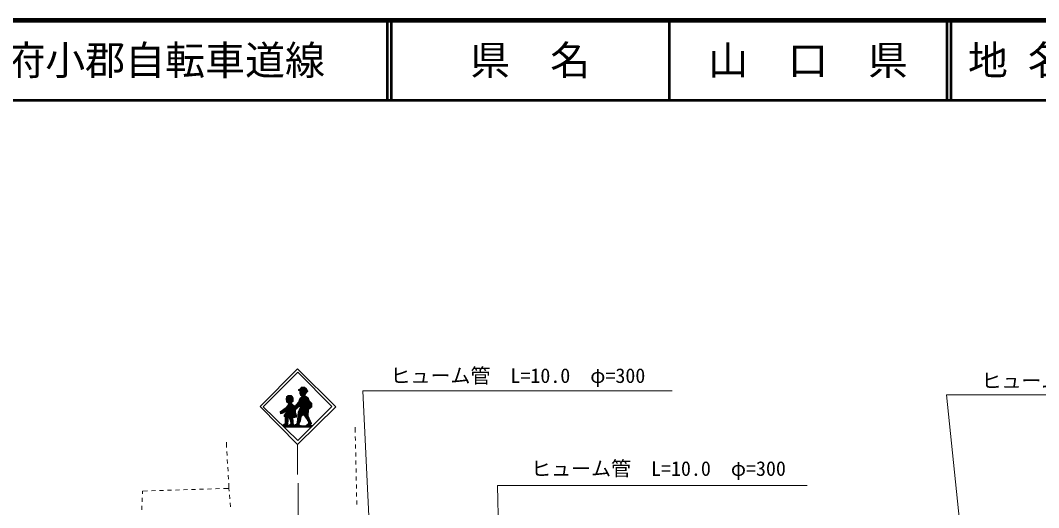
# Model space of a CAD drawing. Units: millimetres, scale not verified. Extents: x 40000 to 680000, y 20000 to 380000.
# Drawn here: x 251870 to 379223, y 318968 to 380000 of the extents above; entities that cross this region are included whole.
import ezdxf
from ezdxf.enums import TextEntityAlignment as Align

# ---------------------------------------------------------------- set-up
doc = ezdxf.new("R2010")
doc.units = ezdxf.units.MM
doc.header["$LTSCALE"] = 1000
for name, color, linetype, lineweight in [('M-BGD', 7, 'Continuous', 13), ('M-STR-HTXT', 7, 'Continuous', 13), ('M-STR-STRC', 7, 'Continuous', 13), ('M-TTL', 2, 'Continuous', 140), ('M-TTL-LINE', 7, 'Continuous', 50)]:
    doc.layers.add(name, color=color, linetype=linetype, lineweight=lineweight)
doc.layers.add('M-TTL-TXT', color=7, linetype='Continuous')
doc.styles.add('ＭＳ ゴシック', font='')
doc.styles.get('ＭＳ ゴシック').set_extended_font_data('MS Gothic')

msp = doc.modelspace()

# ---------------------------------------------------------------- hatches: boundary and pattern name
at = {"layer": 'M-STR-STRC'}
h = msp.add_hatch(dxfattribs=at)
h.set_pattern_fill('USER', color=256, style=0, pattern_type=2)
h.set_pattern_definition([(45, (286647, 329778), (-70.7107, 70.7107), []), (135, (286647, 329778), (-70.7107, -70.7107), [])])
h.paths.add_polyline_path([(288254, 329052), (288464, 329262), (288087, 329241), (288265, 329521), (287844, 330465), (287891, 331250), (288311, 331595), (288330, 332025), (288012, 332315), (287863, 332717), (287471, 332969), (287452, 333109), (287695, 333417), (287826, 333558), (287657, 333847), (287405, 334043), (286994, 334043), (286844, 333828), (286835, 333754), (286667, 333754), (286667, 333651), (286826, 333651), (286835, 333230), (286919, 333062), (287087, 332931), (287069, 332857), (286835, 332651), (286639, 332165), (286209, 331642), (285807, 331978), (285789, 332156), (285994, 332287), (285994, 332670), (285873, 332894), (285723, 333016), (285349, 333006), (285144, 332857), (285107, 332548), (285144, 332296), (285191, 332137), (285396, 332062), (285396, 331904), (285116, 331521), (284359, 330951), (284387, 330838), (284424, 330736), (284611, 330754), (285097, 331025), (285116, 330876), (284854, 330549), (284845, 330418), (284994, 330343), (285004, 329493), (284604, 329293), (284840, 329063)])
h.paths.add_polyline_path([(285683, 329468), (285674, 329809), (285496, 330212), (285363, 330208), (285330, 329244), (285450, 329240)], flags=16)
h.paths.add_polyline_path([(286173, 329361), (286455, 329481), (286534, 329976), (286613, 330910), (286879, 331496), (286895, 331707), (286804, 331712), (286289, 331267), (286277, 330806), (286364, 330694), (286409, 330474), (286389, 330300), (285932, 330233), (286033, 329253), (286152, 329261)], flags=16)
h.paths.add_polyline_path([(287578, 329227), (287915, 329496), (287887, 329758), (287373, 330571), (287140, 330571), (286981, 330384), (286897, 329842), (286729, 329450), (286785, 329244)], flags=16)

# ---------------------------------------------------------------- linework, layer by layer
at = {"layer": 'M-BGD'}
for p, q in [((293750, 328373), (293735, 329061)), ((293773, 327373), (293762, 327873)), ((277668, 326516), (277631, 327153)), ((293795, 326374), (293784, 326874)), ((277725, 325517), (277696, 326017)), ((277782, 324519), (277753, 325018)), ((293817, 325374), (293806, 325874)), ((293839, 324374), (293828, 324874)), ((277839, 323521), (277811, 324020)), ((293861, 323374), (293850, 323874)), ((277896, 322522), (277868, 323021)), ((293883, 322375), (293872, 322874)), ((267153, 321048), (267139, 320683)), ((267781, 321067), (267153, 321048)), ((268781, 321099), (268281, 321083)), ((269780, 321130), (269280, 321115)), ((270780, 321162), (270280, 321146)), ((271779, 321194), (271279, 321178)), ((272779, 321225), (272279, 321209)), ((273778, 321257), (273278, 321241)), ((274778, 321288), (274278, 321272)), ((275777, 321320), (275277, 321304)), ((276777, 321351), (276277, 321335)), ((277904, 321387), (277276, 321367)), ((277961, 321385), (277925, 322023)), ((277989, 321053), (277961, 321385)), ((293905, 321375), (293894, 321875)), ((267119, 320183), (267100, 319683)), ((278074, 320057), (278031, 320555)), ((293927, 320375), (293916, 320875)), ((293950, 319375), (293939, 319875)), ((267080, 319184), (267061, 318684)), ((278158, 319060), (278116, 319558))]:
    msp.add_line(p, q, dxfattribs=at)
at = {"layer": 'M-STR-HTXT'}
for p, q in [((297159, 283190), (294687, 333619)), ((294687, 333619), (333382, 333619)), ((373533, 276234), (367714, 333118)), ((367714, 333118), (404965, 333118)), ((312513, 280580), (311525, 321753)), ((311525, 321753), (350262, 321753))]:
    msp.add_line(p, q, dxfattribs=at)
at = {"layer": 'M-STR-STRC'}
for p, q in [((281852, 331634), (286529, 336355)), ((286533, 336357), (291313, 331577)), ((282238, 331613), (286563, 335941)), ((286563, 335941), (290836, 331635)), ((286835, 333754), (286667, 333754)), ((286667, 333754), (286667, 333651)), ((286844, 333828), (286835, 333754)), ((286994, 334043), (286844, 333828)), ((287405, 334043), (286994, 334043)), ((287657, 333847), (287405, 334043)), ((287826, 333558), (287657, 333847)), ((285144, 332857), (285107, 332548)), ((285107, 332548), (285144, 332296)), ((285349, 333006), (285144, 332857)), ((285723, 333016), (285349, 333006)), ((285873, 332894), (285723, 333016)), ((285994, 332670), (285873, 332894)), ((285994, 332287), (285994, 332670)), ((286835, 332651), (286639, 332165)), ((286667, 333651), (286826, 333651)), ((286826, 333651), (286835, 333230)), ((286835, 333230), (286919, 333062)), ((287069, 332857), (286835, 332651)), ((286919, 333062), (287087, 332931)), ((287087, 332931), (287069, 332857)), ((287452, 333109), (287695, 333417)), ((287471, 332969), (287452, 333109)), ((287863, 332717), (287471, 332969)), ((287695, 333417), (287826, 333558)), ((288012, 332315), (287863, 332717)), ((286533, 326882), (281852, 331634)), ((286569, 327366), (282238, 331613)), ((285116, 331521), (284359, 330951)), ((285396, 331904), (285116, 331521)), ((285144, 332296), (285191, 332137)), ((285191, 332137), (285396, 332062)), ((285396, 332062), (285396, 331904)), ((285789, 332156), (285994, 332287)), ((285807, 331978), (285789, 332156)), ((286209, 331642), (285807, 331978)), ((286639, 332165), (286209, 331642)), ((286289, 331267), (286277, 330806)), ((286804, 331712), (286289, 331267)), ((291313, 331577), (286533, 326882)), ((290836, 331635), (286569, 327366)), ((286613, 330910), (286879, 331496)), ((286895, 331707), (286804, 331712)), ((286879, 331496), (286895, 331707)), ((287844, 330465), (287891, 331250)), ((287891, 331250), (288311, 331595)), ((288330, 332025), (288012, 332315)), ((288311, 331595), (288330, 332025)), ((284359, 330951), (284387, 330838)), ((284387, 330838), (284424, 330736)), ((284424, 330736), (284611, 330754)), ((284611, 330754), (285097, 331025)), ((284854, 330549), (284845, 330418)), ((284845, 330418), (284994, 330343)), ((285116, 330876), (284854, 330549)), ((284994, 330343), (285004, 329493)), ((285097, 331025), (285116, 330876)), ((285330, 329244), (285363, 330208)), ((285363, 330208), (285496, 330212)), ((285496, 330212), (285674, 329809)), ((286389, 330300), (285932, 330233)), ((285932, 330233), (286033, 329253)), ((286277, 330806), (286364, 330694)), ((286364, 330694), (286409, 330474)), ((286409, 330474), (286389, 330300)), ((286455, 329481), (286534, 329976)), ((286534, 329976), (286613, 330910)), ((286981, 330384), (286897, 329842)), ((287140, 330571), (286981, 330384)), ((287373, 330571), (287140, 330571)), ((287887, 329758), (287373, 330571)), ((288265, 329521), (287844, 330465)), ((285004, 329493), (284604, 329293)), ((288254, 329052), (284840, 329063)), ((285450, 329240), (285330, 329244)), ((285683, 329468), (285450, 329240)), ((285674, 329809), (285683, 329468)), ((286033, 329253), (286152, 329261)), ((286152, 329261), (286173, 329361)), ((286173, 329361), (286455, 329481)), ((286897, 329842), (286729, 329450)), ((286729, 329450), (286785, 329244)), ((286785, 329244), (287578, 329227)), ((287578, 329227), (287915, 329496)), ((287915, 329496), (287887, 329758)), ((288087, 329241), (288265, 329521)), ((288464, 329262), (288087, 329241)), ((286525, 326889), (286525, 323137)), ((286677, 285794), (286618, 322041))]:
    msp.add_line(p, q, dxfattribs=at)
at = {"layer": 'M-TTL'}
msp.add_line((680000, 380000), (40000, 380000), dxfattribs=at)
at = {"layer": 'M-TTL-LINE'}
for p, q in [((297750, 380000), (297750, 370000)), ((298250, 380000), (298250, 370000)), ((333000, 380000), (333000, 370000)), ((367750, 380000), (367750, 370000)), ((368250, 380000), (368250, 370000)), ((40000, 370000), (680000, 370000))]:
    msp.add_line(p, q, dxfattribs=at)

# ---------------------------------------------------------------- texts
at = {"layer": 'M-STR-HTXT', "style": 'ＭＳ ゴシック'}
for s, p in [('ヒューム管\u3000L=10.0\u3000φ=300', (298162, 334038)), ('ヒューム管\u3000L=11.0\u3000φ=300', (372067, 333412)), ('ヒューム管\u3000L=10.0\u3000φ=300', (315746, 322401))]:
    msp.add_text(s, height=1833, dxfattribs=at).set_placement(p, align=Align.BOTTOM_LEFT)
at = {"layer": 'M-TTL-TXT', "style": 'ＭＳ ゴシック'}
for s, p in [('一般県道\u3000山口防府小郡自転車道線', (209969, 375000)), ('地 名', (370380, 375000))]:
    msp.add_text(s, height=3666, dxfattribs=at).set_placement(p, align=Align.MIDDLE_LEFT)
for s, p in [('県\u3000名', (315625, 375000)), ('山\u3000口\u3000県', (350375, 375000))]:
    msp.add_text(s, height=3666, dxfattribs=at).set_placement(p, align=Align.MIDDLE_CENTER)

doc.saveas('drawing.dxf')
